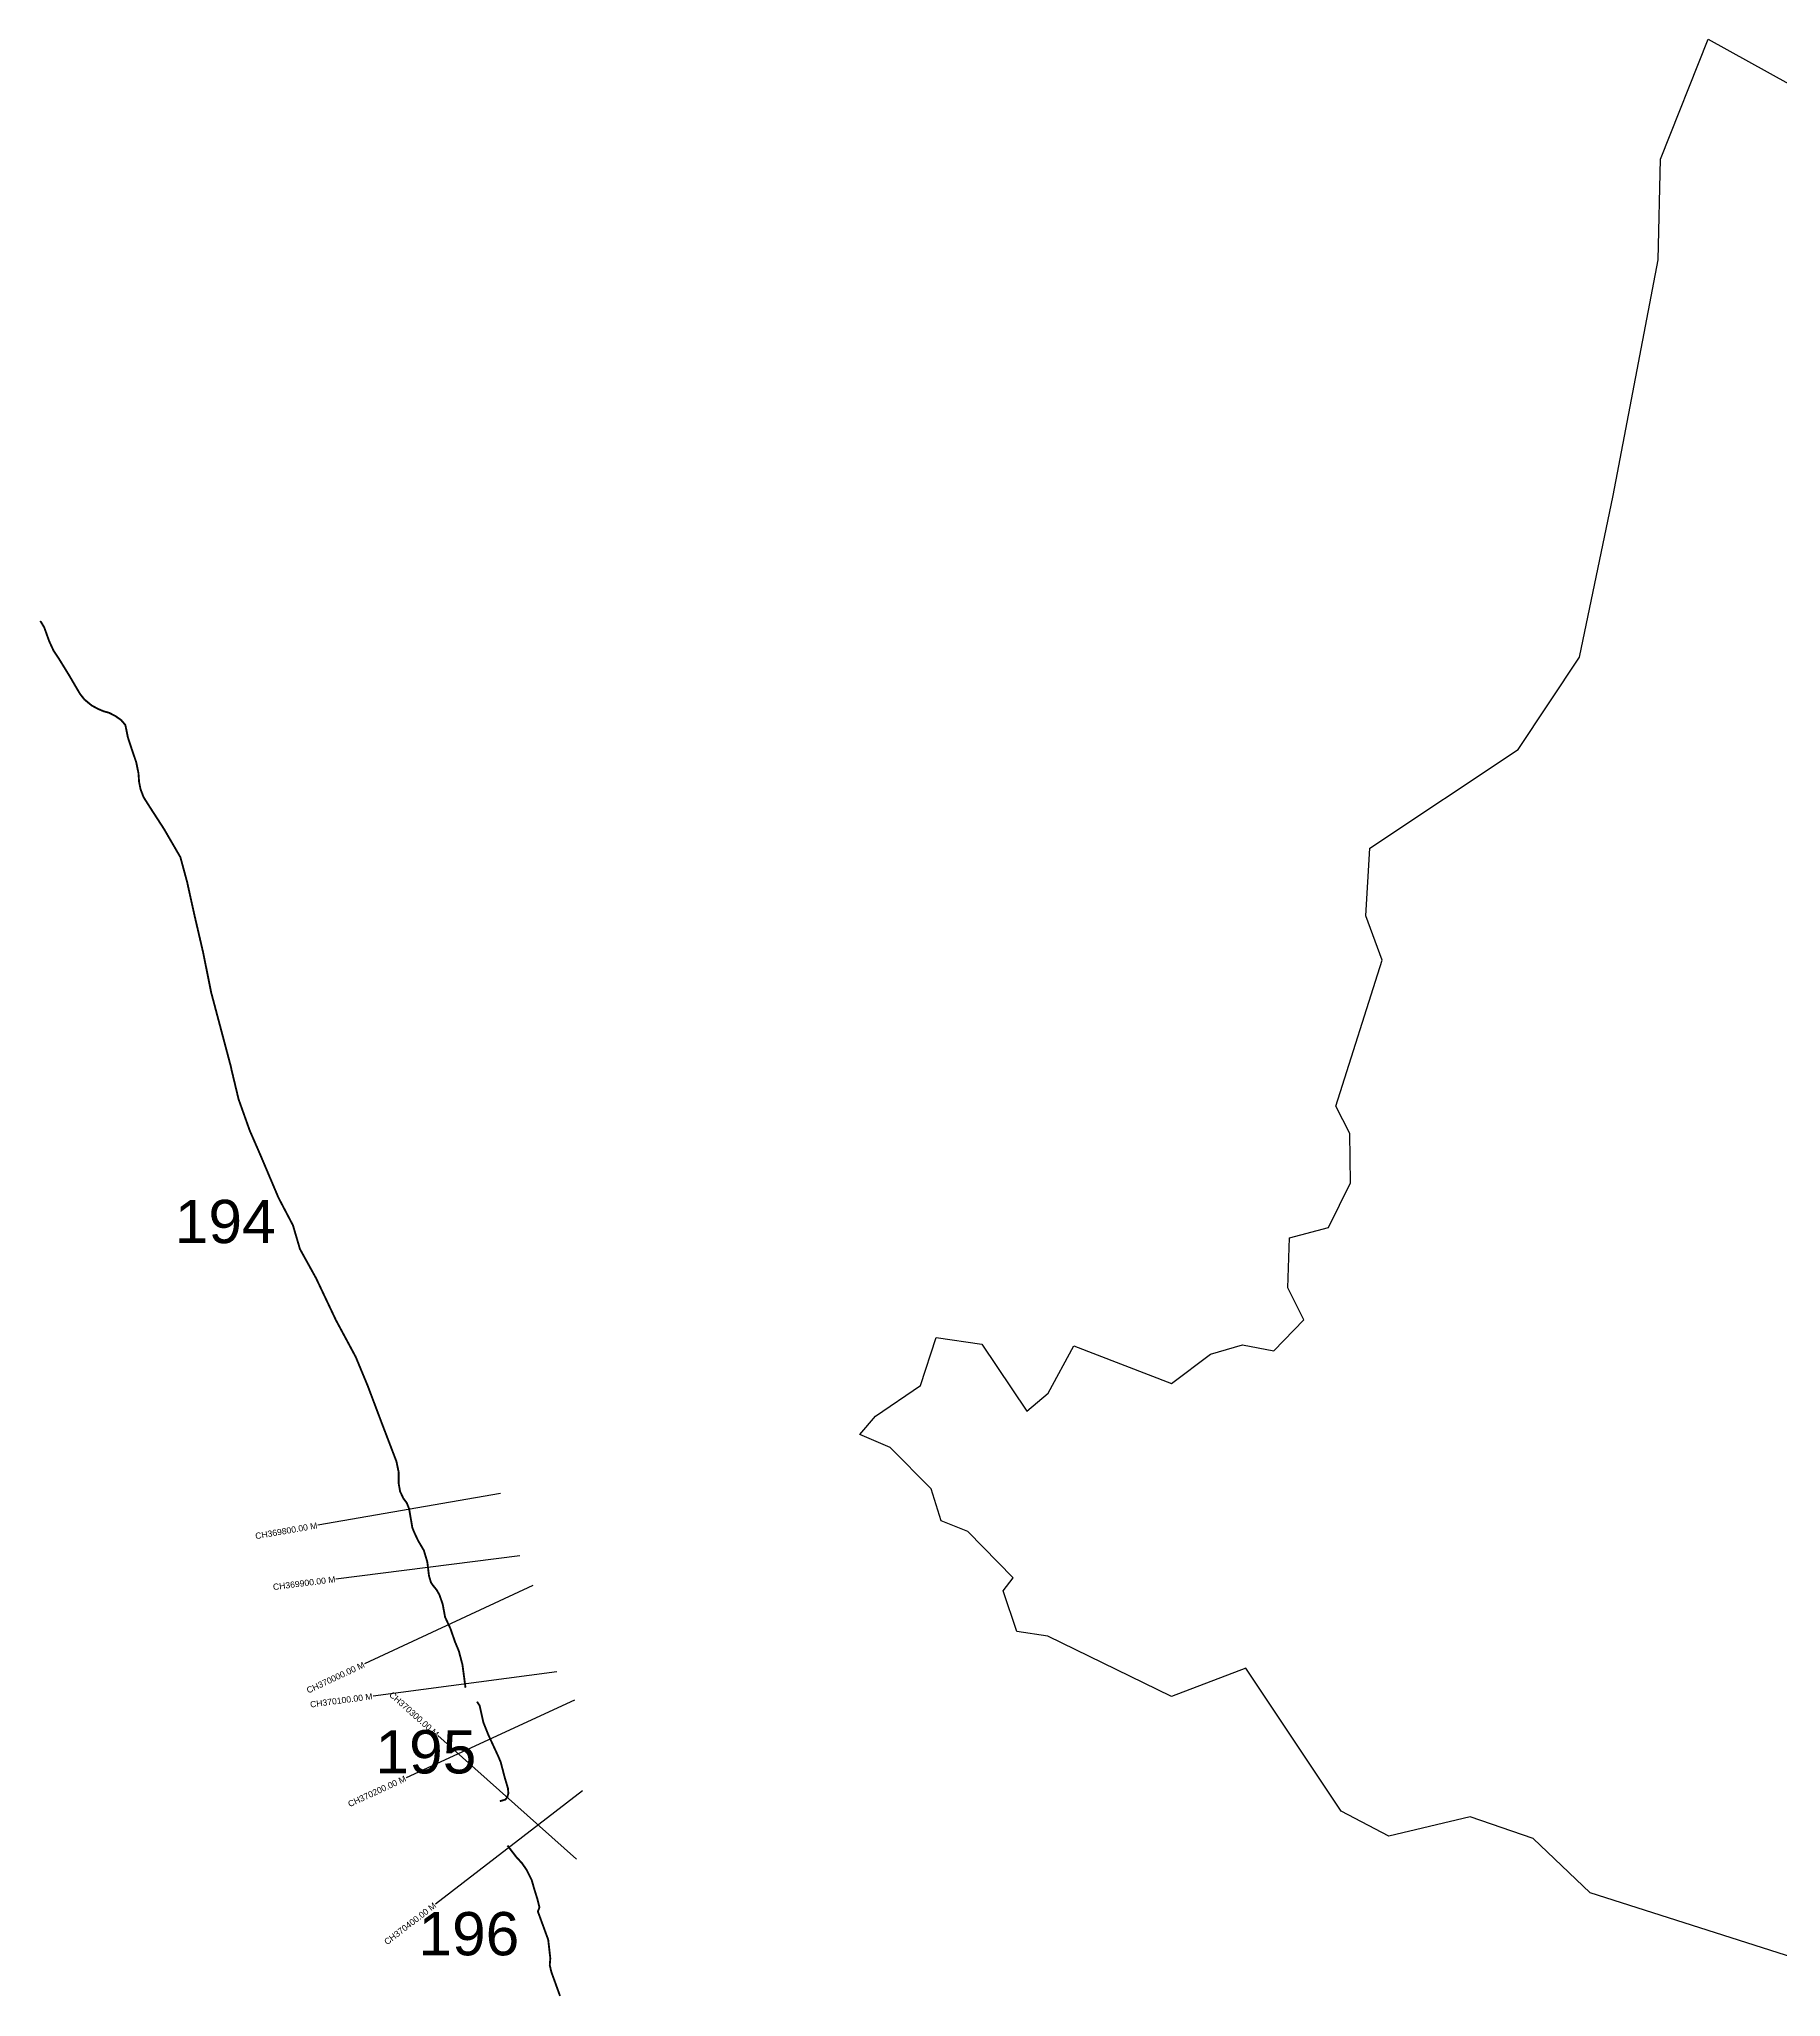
# Model space of a CAD drawing. Header units: feet. Extents: x 299307 to 304941, y 1966035 to 1969259.
# Drawn here: x 299307 to 302124, y 1966091 to 1969259 of the extents above; entities that cross this region are included whole.
import ezdxf
from ezdxf.enums import TextEntityAlignment as Align

# ---------------------------------------------------------------- set-up
doc = ezdxf.new("R2010")
doc.units = ezdxf.units.FT
doc.header["$MEASUREMENT"] = 0
for name, color, linetype in [('CS', 134, 'Continuous'), ('CSMark', 6, 'Continuous'), ('NATURALLY PROTECTED', 3, 'Continuous'), ('village', 7, 'Continuous')]:
    doc.layers.add(name, color=color, linetype=linetype)
doc.styles.get("Standard").update_dxf_attribs({"font": 'arial.ttf'})

msp = doc.modelspace()

# ---------------------------------------------------------------- linework, layer by layer
at = {"layer": 'CS'}
for p, q in [((300053, 1966906), (299757.5, 1966854.3)), ((300084.4, 1966804.8), (299786.8, 1966767.2)), ((300105, 1966756.8), (299833.1, 1966629.9)), ((300144.2, 1966617.2), (299846.8, 1966577.8)), ((300172.6, 1966571.3), (299900.2, 1966445.6)), ((300175.6, 1966314.1), (299951.8, 1966514)), ((300185.3, 1966424.7), (299947.8, 1966241.4))]:
    msp.add_line(p, q, dxfattribs=at)
at = {"layer": 'NATURALLY PROTECTED', "const_width": 3, "flags": 128}
for points in [[(299308.2, 1968317.3), (299309.5, 1968316.1), (299314.8, 1968307.3), (299322.9, 1968284.9), (299329.9, 1968269.6), (299339, 1968255.9), (299355.4, 1968229.2), (299372.6, 1968199.8), (299379.9, 1968190.5), (299391.4, 1968181), (299401.4, 1968175.5), (299411, 1968171.4), (299419.8, 1968169), (299430.2, 1968163.6), (299439.3, 1968157.2), (299446, 1968149.4), (299447.4, 1968143.1), (299450.1, 1968129.5), (299456.2, 1968110.8), (299463.7, 1968088.9), (299467.3, 1968071.2), (299468.3, 1968057.3), (299470.7, 1968045.2), (299475.6, 1968032.4), (299486.1, 1968015.8), (299508.6, 1967981), (299535.1, 1967935.4), (299546, 1967895.2), (299557.6, 1967842.7), (299571.9, 1967781.2), (299584.9, 1967716.5), (299616.7, 1967596.8), (299618.2, 1967589.7), (299629.3, 1967543.5), (299647.3, 1967493), (299664.5, 1967453.5), (299693.8, 1967384.3), (299717.2, 1967339.7), (299728.5, 1967301.3), (299754.6, 1967254.1), (299786.7, 1967186.3), (299818.7, 1967126.8), (299838.2, 1967079.8), (299861.5, 1967018), (299877.9, 1966975.1), (299884.6, 1966957.6), (299888.2, 1966940.2), (299888.2, 1966922.2), (299890.5, 1966909), (299895.8, 1966897.9), (299901.4, 1966890.3), (299905.1, 1966881.1), (299907.3, 1966868.1), (299910.4, 1966850.1), (299913.9, 1966841.7), (299919.9, 1966829), (299928.9, 1966813.8), (299934.5, 1966795.1), (299937.3, 1966772.3), (299940.4, 1966762), (299943.3, 1966757.5), (299949.5, 1966749.9), (299954.1, 1966741.9), (299959.4, 1966726.7), (299963.3, 1966705.7), (299971.7, 1966687.8), (299979.4, 1966665.6), (299985.6, 1966650.7), (299991.4, 1966628.6), (299996.2, 1966592.3), (299996.7, 1966591.7)], [(300015, 1966568.9), (300019.2, 1966562.5), (300021.6, 1966551.5), (300025.3, 1966535), (300033.1, 1966515.6), (300041.8, 1966496.7), (300049.3, 1966480.5), (300053.3, 1966471), (300059.6, 1966446.8), (300064.9, 1966428.9), (300065.7, 1966420.6), (300063.8, 1966414.1), (300060.5, 1966410.4), (300051.8, 1966407.8)], [(300064.2, 1966336.1), (300078.3, 1966317.8), (300087.7, 1966307.5), (300095, 1966297), (300103.5, 1966280), (300107.1, 1966267.2), (300113, 1966248.1), (300115.9, 1966236), (300114.4, 1966231.8), (300113.3, 1966229.6), (300130.1, 1966183.7), (300133.5, 1966153.5), (300132.6, 1966142.7), (300135.2, 1966131.4), (300149.2, 1966092.8)]]:
    msp.add_lwpolyline(points, dxfattribs=at)
at = {"layer": 'village', "color": 6}
msp.add_polyline3d([(302170.2, 1966146.4, 0), (301815.8, 1966259.8, 0), (301723.6, 1966347.3, 0), (301621.4, 1966382.4, 0), (301489.7, 1966351.1, 0), (301412.7, 1966391.7, 0), (301258.8, 1966623.1, 0), (301138.2, 1966577.5, 0), (300938.3, 1966674.7, 0), (300888.3, 1966682.6, 0), (300866, 1966748.2, 0), (300882.1, 1966769.2, 0), (300808.9, 1966844.3, 0), (300765.9, 1966861.5, 0), (300749.8, 1966913.3, 0), (300683.3, 1966980.2, 0), (300634.1, 1967001, 0), (300659.5, 1967030.8, 0), (300732.2, 1967080.6, 0), (300757.8, 1967158.4, 0), (300831.5, 1967147.4, 0), (300904.2, 1967038.8, 0), (300938.9, 1967068.2, 0), (300980.4, 1967144.5, 0), (301138.2, 1967083.9, 0), (301201.6, 1967131.4, 0), (301253.3, 1967146.4, 0), (301303.6, 1967136.7, 0), (301352.4, 1967187, 0), (301326.4, 1967238.6, 0), (301329.3, 1967319.5, 0), (301392.2, 1967336.3, 0), (301428, 1967408.3, 0), (301426.8, 1967488, 0), (301404.3, 1967532.3, 0), (301479, 1967768.7, 0), (301452.7, 1967840.2, 0), (301459.1, 1967949.8, 0), (301698.9, 1968109.5, 0), (301798.3, 1968259.1, 0), (301852.7, 1968520.7, 0), (301925.4, 1968901.7, 0), (301929.2, 1969064.8, 0), (302006.2, 1969259, 0), (302302.2, 1969094.9, 0)], dxfattribs=at)

# ---------------------------------------------------------------- texts
at = {"char_height": 70, "attachment_point": 1}
for s, insert in [('194', (299526.1, 1967380.9)), ('195', (299850.7, 1966522.8)), ('196', (299920.2, 1966228.5))]:
    msp.add_mtext_dynamic_manual_height_columns(s, width=95.172, gutter_width=1, heights=[0], dxfattribs=dict(at, insert=insert))
at = {"layer": 'CSMark'}
for s, rotation, p in [('CH369800.00 M', 9.9116, (299756.5, 1966854.2)), ('CH369900.00 M', 7.1923, (299785.8, 1966767.1)), ('CH370000.00 M', 25.0221, (299832.2, 1966629.5)), ('CH370100.00 M', 7.5524, (299845.8, 1966577.7)), ('CH370300.00 M', 318.2235, (299951.1, 1966514.6)), ('CH370200.00 M', 24.7721, (299899.3, 1966445.2)), ('CH370400.00 M', 37.6669, (299947, 1966240.8))]:
    msp.add_text(s, height=10, rotation=rotation, dxfattribs=at).set_placement(p, align=Align.MIDDLE_RIGHT)

doc.saveas('drawing.dxf')
